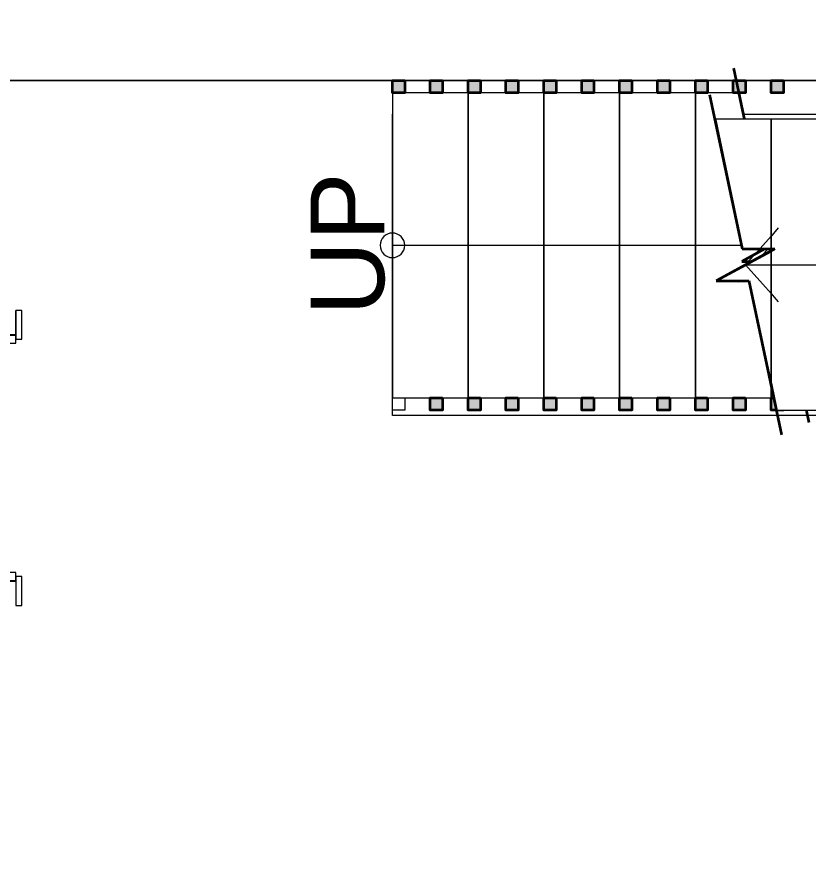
# Model space of a CAD drawing. Header units: inches. Extents: x -1094 to 3113, y -1192 to 2792.
# Drawn here: x 189.1 to 285.7, y 152.1 to 257.1 of the extents above; entities that cross this region are included whole.
import ezdxf

# ---------------------------------------------------------------- set-up
doc = ezdxf.new("R2010")
doc.units = ezdxf.units.IN
doc.header["$MEASUREMENT"] = 0
doc.linetypes.add('Wipeout_Contour', pattern=[39.370079, 0, -39.370079])
for name, color, linetype in [('A - FLOORS.3D', 7, 'Continuous'), ('A - STAIRS.3D', 7, 'Continuous'), ('Cover Fills', 7, 'Continuous'), ('New_A - RAILINGS.3D', 7, 'Continuous'), ('New_A - WALLS - INTERIOR.3D', 7, 'Continuous'), ('New_Cover Fills', 7, 'Continuous'), ('New_Doors', 7, 'Continuous')]:
    doc.layers.add(name, color=color, linetype=linetype)
for name, color, linetype, lineweight in [('A - FLOORS.3D_Pen_No__121', 7, 'Continuous', 18), ('A - STAIRS.3D_Pen_No__1', 7, 'Continuous', 18), ('A - STAIRS.3D_Pen_No__7', 7, 'Continuous', 18), ('New_A - RAILINGS.3D_Pen_No__1', 7, 'Continuous', 35), ('New_A - RAILINGS.3D_Pen_No__3', 7, 'Continuous', 18), ('New_Cut Fills_Pen_No__131', 8, 'Continuous', 9), ('New_Doors_Pen_No__143', 7, 'Continuous', 18), ('New_Doors_Pen_No__144', 7, 'Continuous', 25), ('New_Doors_Pen_No__3', 7, 'Continuous', 18)]:
    doc.layers.add(name, color=color, linetype=linetype, lineweight=lineweight)
doc.styles.add('GENERATED_STYLE_1', font='Arial.ttf')

# ---------------------------------------------------------------- blocks, each defined once
blk = doc.blocks.new('Slab_6', base_point=(0.5, 249.38))
at = {"layer": 'A - FLOORS.3D_Pen_No__121', "color": 7, "linetype": 'Continuous', "lineweight": 18, "flags": 128}
for points in [[(0.5, 249.38), (0.5, 38.5), (4.62, 38.5), (4.62, 0.5), (188.25, 0.5), (188.25, 38.5), (385.5, 38.5), (385.5, 0.5), (572.5, 0.5), (572.5, 194.25), (611.75, 194.25), (611.75, 408.5), (335.87, 408.5), (335.87, 377.37), (331.12, 377.37), (331.12, 249.38)], [(234.88, 208.5), (234.88, 245.25), (338.13, 245.25), (338.13, 208.5)]]:
    blk.add_lwpolyline(points, close=True, dxfattribs=at)
blk = doc.blocks.new('Slab_8', base_point=(0.5, 539.5))
at = {"layer": 'A - FLOORS.3D_Pen_No__121', "color": 7, "linetype": 'Continuous', "lineweight": 18, "flags": 128}
blk.add_lwpolyline([(0.5, 539.5), (0.5, 249.38), (331.12, 249.38), (331.12, 431.62), (335.25, 431.62), (335.25, 539.5)], close=True, dxfattribs=at)
blk = doc.blocks.new('Stair_1')
at = {"layer": 'A - STAIRS.3D_Pen_No__7', "color": 7, "lineweight": 18, "insert": (229.44, 220.68), "char_height": 9, "attachment_point": 4, "rotation": 90, "style": 'GENERATED_STYLE_1'}
blk.add_mtext('\\A1;{\\pql;\\fArial|b0|i0|c0|p0;\\W1.000000;UP}', dxfattribs=at)
at = {"color": 254, "linetype": 'Wipeout_Contour', "lineweight": 0, "ltscale": 1327.228302}
blk.add_wipeout([(244.13, 247.87), (234.88, 247.87), (234.88, 210.62), (244.13, 210.62)], dxfattribs=at).dxf.layer = 'Cover Fills'
at = {"layer": 'A - STAIRS.3D_Pen_No__1', "color": 7, "linetype": 'Continuous', "lineweight": 18}
for p, q in [((234.88, 247.87), (234.88, 210.62)), ((244.13, 247.87), (234.88, 247.87)), ((244.13, 210.62), (244.13, 247.87)), ((234.88, 210.62), (244.13, 210.62))]:
    blk.add_line(p, q, dxfattribs=at)
for start, end in [(90, 270), (270, 90)]:
    blk.add_arc((234.88, 229.25), 1.5, start, end, dxfattribs=at)
at = {"color": 254, "linetype": 'Wipeout_Contour', "lineweight": 0, "ltscale": 1354.21363}
blk.add_wipeout([(253.38, 247.87), (244.13, 247.87), (244.13, 210.62), (253.38, 210.62)], dxfattribs=at).dxf.layer = 'Cover Fills'
at = {"layer": 'A - STAIRS.3D_Pen_No__1', "color": 7, "linetype": 'Continuous', "lineweight": 18}
for p, q in [((244.13, 247.87), (244.13, 210.62)), ((253.38, 247.87), (244.13, 247.87)), ((253.38, 210.62), (253.38, 247.87)), ((234.88, 229.25), (244.13, 229.25)), ((244.13, 210.62), (253.38, 210.62))]:
    blk.add_line(p, q, dxfattribs=at)
at = {"color": 254, "linetype": 'Wipeout_Contour', "lineweight": 0, "ltscale": 1381.661398}
blk.add_wipeout([(262.63, 247.87), (253.38, 247.87), (253.38, 210.62), (262.63, 210.62)], dxfattribs=at).dxf.layer = 'Cover Fills'
at = {"layer": 'A - STAIRS.3D_Pen_No__1', "color": 7, "linetype": 'Continuous', "lineweight": 18}
for p, q in [((253.38, 247.87), (253.38, 210.62)), ((262.63, 247.87), (253.38, 247.87)), ((262.63, 210.62), (262.63, 247.87)), ((253.38, 210.62), (262.63, 210.62))]:
    blk.add_line(p, q, dxfattribs=at)
at = {"color": 254, "linetype": 'Wipeout_Contour', "lineweight": 0, "ltscale": 1409.544611}
blk.add_wipeout([(271.88, 247.87), (262.63, 247.87), (262.63, 210.62), (271.88, 210.62)], dxfattribs=at).dxf.layer = 'Cover Fills'
at = {"layer": 'A - STAIRS.3D_Pen_No__1', "color": 7, "linetype": 'Continuous', "lineweight": 18}
for p, q in [((262.63, 247.87), (262.63, 210.62)), ((271.88, 247.87), (262.63, 247.87)), ((271.88, 210.62), (271.88, 247.87)), ((262.63, 210.62), (271.88, 210.62))]:
    blk.add_line(p, q, dxfattribs=at)
at = {"color": 254, "linetype": 'Wipeout_Contour', "lineweight": 0, "ltscale": 3244.285897}
blk.add_wipeout([(271.88, 247.87), (271.88, 210.62), (281.13, 210.62), (281.13, 227.29), (277.54, 227.29), (281.13, 229.25), (281.13, 231.21), (280.71, 231.21), (277.17, 247.87)], dxfattribs=at).dxf.layer = 'Cover Fills'
at = {"layer": 'A - STAIRS.3D_Pen_No__1', "color": 7, "linetype": 'Continuous', "lineweight": 18}
for p, q in [((271.88, 247.87), (271.88, 210.62)), ((277.17, 247.87), (271.88, 247.87)), ((281.13, 229.25), (281.13, 231.21)), ((281.13, 210.62), (281.13, 227.29)), ((271.88, 210.62), (281.13, 210.62))]:
    blk.add_line(p, q, dxfattribs=at)
at = {"color": 254, "linetype": 'Wipeout_Contour', "lineweight": 0, "ltscale": 1094.203025}
blk.add_wipeout([(281.13, 229.25), (284.71, 231.21), (281.13, 231.21)], dxfattribs=at).dxf.layer = 'Cover Fills'
at = {"color": 254, "linetype": 'Wipeout_Contour', "lineweight": 0, "ltscale": 1429.774578}
blk.add_wipeout([(281.13, 210.62), (285.08, 210.62), (281.54, 227.29), (281.13, 227.29)], dxfattribs=at).dxf.layer = 'Cover Fills'
at = {"layer": 'A - STAIRS.3D_Pen_No__1', "color": 7, "linetype": 'Continuous', "lineweight": 35}
for p, q in [((276.53, 250.87), (280.71, 231.21)), ((284.71, 231.21), (277.54, 227.29)), ((280.71, 231.21), (284.71, 231.21)), ((277.54, 227.29), (281.54, 227.29)), ((281.54, 227.29), (285.72, 207.62))]:
    blk.add_line(p, q, dxfattribs=at)
at = {"layer": 'A - STAIRS.3D_Pen_No__1', "color": 7, "linetype": 'Continuous', "lineweight": 18}
for p, q in [((281.13, 229.25), (277.13, 233.75)), ((281.13, 231.21), (281.13, 229.25)), ((244.13, 229.25), (281.13, 229.25)), ((277.13, 224.75), (281.13, 229.25)), ((281.13, 227.29), (281.13, 210.62)), ((281.13, 210.62), (285.08, 210.62))]:
    blk.add_line(p, q, dxfattribs=at)
blk = doc.blocks.new('Rectangular Door Opening 26[7]')
at = {"layer": 'New_Doors_Pen_No__143', "color": 7, "linetype": 'Continuous', "lineweight": 18}
for p, q in [((184.12, 218.31), (184.12, 221.31)), ((184.12, 218.31), (184.12, 221.31)), ((188.87, 218.31), (188.87, 221.31)), ((188.87, 218.31), (188.87, 221.31)), ((184.12, 188.31), (184.12, 185.31)), ((184.12, 188.31), (184.12, 185.31)), ((188.87, 188.31), (188.87, 185.31)), ((188.87, 188.31), (188.87, 185.31))]:
    blk.add_line(p, q, dxfattribs=at)
at = {"layer": 'New_Doors_Pen_No__144', "color": 7, "linetype": 'Continuous', "lineweight": 25}
for p, q in [((184.12, 218.31), (184.75, 218.31)), ((184.12, 218.31), (184.75, 218.31)), ((184.75, 218.31), (188.25, 218.31)), ((184.75, 218.31), (188.25, 218.31)), ((188.25, 218.31), (188.87, 218.31)), ((188.25, 218.31), (188.87, 218.31)), ((184.12, 188.31), (184.75, 188.31)), ((184.12, 188.31), (184.75, 188.31)), ((184.75, 188.31), (188.25, 188.31)), ((184.75, 188.31), (188.25, 188.31)), ((188.25, 188.31), (188.87, 188.31)), ((188.25, 188.31), (188.87, 188.31))]:
    blk.add_line(p, q, dxfattribs=at)
at = {"layer": 'New_Doors_Pen_No__3', "color": 7, "linetype": 'Continuous', "lineweight": 18}
for p, q in [((184.12, 221.31), (183.38, 221.31)), ((183.38, 221.31), (183.38, 217.81)), ((184.12, 217.81), (184.12, 221.31)), ((189.62, 221.31), (188.87, 221.31)), ((188.87, 221.31), (188.87, 217.81)), ((189.62, 217.81), (189.62, 221.31)), ((183.38, 217.81), (184.12, 217.81)), ((188.87, 218.31), (184.12, 218.31)), ((184.12, 218.31), (184.12, 217.31)), ((188.87, 217.31), (188.87, 218.31)), ((188.87, 217.81), (189.62, 217.81)), ((184.12, 217.31), (188.87, 217.31)), ((188.87, 189.31), (184.12, 189.31)), ((184.12, 189.31), (184.12, 188.31)), ((188.87, 188.31), (188.87, 189.31)), ((183.38, 188.81), (183.38, 185.31)), ((184.12, 188.81), (183.38, 188.81)), ((184.12, 185.31), (184.12, 188.81)), ((184.12, 188.31), (188.87, 188.31)), ((188.87, 188.81), (188.87, 185.31)), ((189.62, 188.81), (188.87, 188.81)), ((189.62, 185.31), (189.62, 188.81)), ((183.38, 185.31), (184.12, 185.31)), ((188.87, 185.31), (189.62, 185.31))]:
    blk.add_line(p, q, dxfattribs=at)
blk = doc.blocks.new('D2 Pocket 26[8]')
at = {"layer": 'New_Doors_Pen_No__143', "color": 7, "linetype": 'Continuous', "lineweight": 18}
for p, q in [((184.125, 140.875), (184.125, 143.125)), ((184.125, 140.875), (184.125, 143.125)), ((188.875, 140.875), (188.875, 143.125)), ((188.875, 140.875), (188.875, 143.125)), ((184.125, 77.875), (184.125, 75.625)), ((184.125, 77.875), (184.125, 75.625)), ((188.875, 77.875), (188.875, 75.625)), ((188.875, 77.875), (188.875, 75.625))]:
    blk.add_line(p, q, dxfattribs=at)
at = {"layer": 'New_Doors_Pen_No__144', "color": 7, "linetype": 'Continuous', "lineweight": 25}
for p, q in [((184.125, 140.875), (184.75, 140.875)), ((184.125, 140.875), (184.75, 140.875)), ((184.75, 140.875), (185.625, 140.875)), ((184.75, 140.875), (185.625, 140.875)), ((187.375, 140.875), (188.25, 140.875)), ((187.375, 140.875), (188.25, 140.875)), ((188.25, 140.875), (188.875, 140.875)), ((188.25, 140.875), (188.875, 140.875)), ((184.125, 77.875), (184.75, 77.875)), ((184.125, 77.875), (184.75, 77.875)), ((184.75, 77.875), (185.625, 77.875)), ((184.75, 77.875), (185.625, 77.875)), ((187.375, 77.875), (188.25, 77.875)), ((187.375, 77.875), (188.25, 77.875)), ((188.25, 77.875), (188.875, 77.875)), ((188.25, 77.875), (188.875, 77.875))]:
    blk.add_line(p, q, dxfattribs=at)
at = {"layer": 'New_Doors_Pen_No__3', "color": 7, "linetype": 'Continuous', "lineweight": 18}
for p, q in [((187.375, 157.375), (185.625, 157.375)), ((185.625, 157.375), (185.625, 127.375)), ((187.375, 127.375), (187.375, 157.375)), ((183.375, 139.625), (183.375, 143.125)), ((183.375, 143.125), (184.125, 143.125)), ((184.125, 143.125), (184.125, 139.625)), ((188.875, 139.625), (188.875, 143.125)), ((188.875, 143.125), (189.625, 143.125)), ((189.625, 143.125), (189.625, 139.625)), ((184.125, 140.625), (184.125, 140.875)), ((184.125, 140.875), (185.625, 140.875)), ((185.625, 140.625), (185.625, 140.875)), ((187.375, 140.625), (187.375, 140.875)), ((187.375, 140.875), (188.875, 140.875)), ((188.875, 140.625), (188.875, 140.875)), ((184.125, 140.625), (184.125, 139.375)), ((185.625, 140.625), (184.125, 140.625)), ((185.625, 139.375), (185.625, 140.625)), ((187.375, 140.625), (187.375, 139.375)), ((188.875, 140.625), (187.375, 140.625)), ((188.875, 139.375), (188.875, 140.625)), ((184.125, 139.625), (183.375, 139.625)), ((184.125, 139.375), (185.625, 139.375)), ((187.375, 139.375), (188.875, 139.375)), ((189.625, 139.625), (188.875, 139.625)), ((185.625, 127.375), (187.375, 127.375)), ((185.625, 91.375), (187.375, 91.375)), ((185.625, 61.375), (185.625, 91.375)), ((187.375, 91.375), (187.375, 61.375)), ((183.375, 75.625), (183.375, 79.125)), ((183.375, 79.125), (184.125, 79.125)), ((185.625, 79.375), (184.125, 79.375)), ((184.125, 79.375), (184.125, 78.125)), ((184.125, 79.125), (184.125, 75.625)), ((185.625, 78.125), (185.625, 79.375)), ((188.875, 79.375), (187.375, 79.375)), ((187.375, 79.375), (187.375, 78.125)), ((188.875, 78.125), (188.875, 79.375)), ((188.875, 75.625), (188.875, 79.125)), ((188.875, 79.125), (189.625, 79.125)), ((189.625, 79.125), (189.625, 75.625)), ((184.125, 78.125), (184.125, 77.875)), ((184.125, 78.125), (185.625, 78.125)), ((184.125, 77.875), (185.625, 77.875)), ((185.625, 78.125), (185.625, 77.875)), ((187.375, 78.125), (187.375, 77.875)), ((187.375, 78.125), (188.875, 78.125)), ((187.375, 77.875), (188.875, 77.875)), ((188.875, 78.125), (188.875, 77.875)), ((184.125, 75.625), (183.375, 75.625)), ((189.625, 75.625), (188.875, 75.625)), ((187.375, 61.375), (185.625, 61.375))]:
    blk.add_line(p, q, dxfattribs=at)
blk = doc.blocks.new('Wall_24', base_point=(188.25, 248.75))
at = {"layer": 'New_Doors', "color": 7, "linetype": 'Continuous', "lineweight": 18}
for name in ['Rectangular Door Opening 26[7]', 'D2 Pocket 26[8]']:
    blk.add_blockref(name, (0, 0), dxfattribs=at)
blk = doc.blocks.new('Column_1', base_point=(254.13, 248.62))
at = {"layer": 'New_Cut Fills_Pen_No__131', "linetype": 'Continuous', "lineweight": 0, "true_color": 0x131313}
blk.add_hatch(color=250, dxfattribs=at).paths.add_polyline_path([(254.88, 249.37), (253.38, 249.37), (253.38, 247.87), (254.88, 247.87)])
at = {"layer": 'New_A - RAILINGS.3D_Pen_No__1', "color": 7, "linetype": 'Continuous', "lineweight": 35, "flags": 128}
blk.add_lwpolyline([(254.88, 249.37), (254.88, 247.87), (253.38, 247.87), (253.38, 249.37)], close=True, dxfattribs=at)
blk = doc.blocks.new('Column_2', base_point=(258.75, 248.62))
at = {"layer": 'New_Cut Fills_Pen_No__131', "linetype": 'Continuous', "lineweight": 0, "true_color": 0x131313}
blk.add_hatch(color=250, dxfattribs=at).paths.add_polyline_path([(259.5, 249.37), (258, 249.37), (258, 247.87), (259.5, 247.87)])
at = {"layer": 'New_A - RAILINGS.3D_Pen_No__1', "color": 7, "linetype": 'Continuous', "lineweight": 35, "flags": 128}
blk.add_lwpolyline([(259.5, 249.37), (259.5, 247.87), (258, 247.87), (258, 249.37)], close=True, dxfattribs=at)
blk = doc.blocks.new('Column_3', base_point=(263.38, 248.62))
at = {"layer": 'New_Cut Fills_Pen_No__131', "linetype": 'Continuous', "lineweight": 0, "true_color": 0x131313}
blk.add_hatch(color=250, dxfattribs=at).paths.add_polyline_path([(264.13, 249.37), (262.63, 249.37), (262.63, 247.87), (264.13, 247.87)])
at = {"layer": 'New_A - RAILINGS.3D_Pen_No__1', "color": 7, "linetype": 'Continuous', "lineweight": 35, "flags": 128}
blk.add_lwpolyline([(264.13, 249.37), (264.13, 247.87), (262.63, 247.87), (262.63, 249.37)], close=True, dxfattribs=at)
blk = doc.blocks.new('Column_4', base_point=(268, 248.62))
at = {"layer": 'New_Cut Fills_Pen_No__131', "linetype": 'Continuous', "lineweight": 0, "true_color": 0x131313}
blk.add_hatch(color=250, dxfattribs=at).paths.add_polyline_path([(268.75, 249.37), (267.25, 249.37), (267.25, 247.87), (268.75, 247.87)])
at = {"layer": 'New_A - RAILINGS.3D_Pen_No__1', "color": 7, "linetype": 'Continuous', "lineweight": 35, "flags": 128}
blk.add_lwpolyline([(268.75, 249.37), (268.75, 247.87), (267.25, 247.87), (267.25, 249.37)], close=True, dxfattribs=at)
blk = doc.blocks.new('Column_5', base_point=(272.63, 248.62))
at = {"layer": 'New_Cut Fills_Pen_No__131', "linetype": 'Continuous', "lineweight": 0, "true_color": 0x131313}
blk.add_hatch(color=250, dxfattribs=at).paths.add_polyline_path([(273.38, 249.37), (271.88, 249.37), (271.88, 247.87), (273.38, 247.87)])
at = {"layer": 'New_A - RAILINGS.3D_Pen_No__1', "color": 7, "linetype": 'Continuous', "lineweight": 35, "flags": 128}
blk.add_lwpolyline([(273.38, 249.37), (273.38, 247.87), (271.88, 247.87), (271.88, 249.37)], close=True, dxfattribs=at)
blk = doc.blocks.new('Column_6', base_point=(277.25, 248.62))
at = {"layer": 'New_Cut Fills_Pen_No__131', "linetype": 'Continuous', "lineweight": 0, "true_color": 0x131313}
blk.add_hatch(color=250, dxfattribs=at).paths.add_polyline_path([(278, 249.37), (276.5, 249.37), (276.5, 247.87), (278, 247.87)])
at = {"layer": 'New_A - RAILINGS.3D_Pen_No__1', "color": 7, "linetype": 'Continuous', "lineweight": 35, "flags": 128}
blk.add_lwpolyline([(278, 249.37), (278, 247.87), (276.5, 247.87), (276.5, 249.37)], close=True, dxfattribs=at)
blk = doc.blocks.new('Column_7', base_point=(281.88, 248.62))
at = {"layer": 'New_Cut Fills_Pen_No__131', "linetype": 'Continuous', "lineweight": 0, "true_color": 0x131313}
blk.add_hatch(color=250, dxfattribs=at).paths.add_polyline_path([(282.63, 249.37), (281.13, 249.37), (281.13, 247.87), (282.63, 247.87)])
at = {"layer": 'New_A - RAILINGS.3D_Pen_No__1', "color": 7, "linetype": 'Continuous', "lineweight": 35, "flags": 128}
blk.add_lwpolyline([(282.63, 249.37), (282.63, 247.87), (281.13, 247.87), (281.13, 249.37)], close=True, dxfattribs=at)
blk = doc.blocks.new('Column_17', base_point=(244.88, 248.62))
at = {"layer": 'New_Cut Fills_Pen_No__131', "linetype": 'Continuous', "lineweight": 0, "true_color": 0x131313}
blk.add_hatch(color=250, dxfattribs=at).paths.add_polyline_path([(245.63, 249.37), (244.13, 249.37), (244.13, 247.87), (245.63, 247.87)])
at = {"layer": 'New_A - RAILINGS.3D_Pen_No__1', "color": 7, "linetype": 'Continuous', "lineweight": 35, "flags": 128}
blk.add_lwpolyline([(245.63, 249.37), (245.63, 247.87), (244.13, 247.87), (244.13, 249.37)], close=True, dxfattribs=at)
blk = doc.blocks.new('Column_18', base_point=(249.5, 248.62))
at = {"layer": 'New_Cut Fills_Pen_No__131', "linetype": 'Continuous', "lineweight": 0, "true_color": 0x131313}
blk.add_hatch(color=250, dxfattribs=at).paths.add_polyline_path([(250.25, 249.37), (248.75, 249.37), (248.75, 247.87), (250.25, 247.87)])
at = {"layer": 'New_A - RAILINGS.3D_Pen_No__1', "color": 7, "linetype": 'Continuous', "lineweight": 35, "flags": 128}
blk.add_lwpolyline([(250.25, 249.37), (250.25, 247.87), (248.75, 247.87), (248.75, 249.37)], close=True, dxfattribs=at)
blk = doc.blocks.new('Column_22', base_point=(249.5, 209.88))
at = {"layer": 'New_Cut Fills_Pen_No__131', "linetype": 'Continuous', "lineweight": 0, "true_color": 0x131313}
blk.add_hatch(color=250, dxfattribs=at).paths.add_polyline_path([(250.25, 210.63), (248.75, 210.63), (248.75, 209.13), (250.25, 209.13)])
at = {"layer": 'New_A - RAILINGS.3D_Pen_No__1', "color": 7, "linetype": 'Continuous', "lineweight": 35, "flags": 128}
blk.add_lwpolyline([(250.25, 210.63), (250.25, 209.13), (248.75, 209.13), (248.75, 210.63)], close=True, dxfattribs=at)
blk = doc.blocks.new('Column_23', base_point=(244.88, 209.88))
at = {"layer": 'New_Cut Fills_Pen_No__131', "linetype": 'Continuous', "lineweight": 0, "true_color": 0x131313}
blk.add_hatch(color=250, dxfattribs=at).paths.add_polyline_path([(245.63, 210.63), (244.13, 210.63), (244.13, 209.13), (245.63, 209.13)])
at = {"layer": 'New_A - RAILINGS.3D_Pen_No__1', "color": 7, "linetype": 'Continuous', "lineweight": 35, "flags": 128}
blk.add_lwpolyline([(245.63, 210.63), (245.63, 209.13), (244.13, 209.13), (244.13, 210.63)], close=True, dxfattribs=at)
blk = doc.blocks.new('Column_24', base_point=(254.13, 209.88))
at = {"layer": 'New_Cut Fills_Pen_No__131', "linetype": 'Continuous', "lineweight": 0, "true_color": 0x131313}
blk.add_hatch(color=250, dxfattribs=at).paths.add_polyline_path([(254.88, 210.63), (253.38, 210.63), (253.38, 209.13), (254.88, 209.13)])
at = {"layer": 'New_A - RAILINGS.3D_Pen_No__1', "color": 7, "linetype": 'Continuous', "lineweight": 35, "flags": 128}
blk.add_lwpolyline([(254.88, 210.63), (254.88, 209.13), (253.38, 209.13), (253.38, 210.63)], close=True, dxfattribs=at)
blk = doc.blocks.new('Column_25', base_point=(258.75, 209.88))
at = {"layer": 'New_Cut Fills_Pen_No__131', "linetype": 'Continuous', "lineweight": 0, "true_color": 0x131313}
blk.add_hatch(color=250, dxfattribs=at).paths.add_polyline_path([(259.5, 210.63), (258, 210.63), (258, 209.13), (259.5, 209.13)])
at = {"layer": 'New_A - RAILINGS.3D_Pen_No__1', "color": 7, "linetype": 'Continuous', "lineweight": 35, "flags": 128}
blk.add_lwpolyline([(259.5, 210.63), (259.5, 209.13), (258, 209.13), (258, 210.63)], close=True, dxfattribs=at)
blk = doc.blocks.new('Column_26', base_point=(263.38, 209.88))
at = {"layer": 'New_Cut Fills_Pen_No__131', "linetype": 'Continuous', "lineweight": 0, "true_color": 0x131313}
blk.add_hatch(color=250, dxfattribs=at).paths.add_polyline_path([(264.13, 210.63), (262.63, 210.63), (262.63, 209.13), (264.13, 209.13)])
at = {"layer": 'New_A - RAILINGS.3D_Pen_No__1', "color": 7, "linetype": 'Continuous', "lineweight": 35, "flags": 128}
blk.add_lwpolyline([(264.13, 210.63), (264.13, 209.13), (262.63, 209.13), (262.63, 210.63)], close=True, dxfattribs=at)
blk = doc.blocks.new('Column_27', base_point=(268, 209.88))
at = {"layer": 'New_Cut Fills_Pen_No__131', "linetype": 'Continuous', "lineweight": 0, "true_color": 0x131313}
blk.add_hatch(color=250, dxfattribs=at).paths.add_polyline_path([(268.75, 210.63), (267.25, 210.63), (267.25, 209.13), (268.75, 209.13)])
at = {"layer": 'New_A - RAILINGS.3D_Pen_No__1', "color": 7, "linetype": 'Continuous', "lineweight": 35, "flags": 128}
blk.add_lwpolyline([(268.75, 210.63), (268.75, 209.13), (267.25, 209.13), (267.25, 210.63)], close=True, dxfattribs=at)
blk = doc.blocks.new('Column_28', base_point=(272.63, 209.88))
at = {"layer": 'New_Cut Fills_Pen_No__131', "linetype": 'Continuous', "lineweight": 0, "true_color": 0x131313}
blk.add_hatch(color=250, dxfattribs=at).paths.add_polyline_path([(273.38, 210.63), (271.88, 210.63), (271.88, 209.13), (273.38, 209.13)])
at = {"layer": 'New_A - RAILINGS.3D_Pen_No__1', "color": 7, "linetype": 'Continuous', "lineweight": 35, "flags": 128}
blk.add_lwpolyline([(273.38, 210.63), (273.38, 209.13), (271.88, 209.13), (271.88, 210.63)], close=True, dxfattribs=at)
blk = doc.blocks.new('Column_29', base_point=(277.25, 209.88))
at = {"layer": 'New_Cut Fills_Pen_No__131', "linetype": 'Continuous', "lineweight": 0, "true_color": 0x131313}
blk.add_hatch(color=250, dxfattribs=at).paths.add_polyline_path([(278, 210.63), (276.5, 210.63), (276.5, 209.13), (278, 209.13)])
at = {"layer": 'New_A - RAILINGS.3D_Pen_No__1', "color": 7, "linetype": 'Continuous', "lineweight": 35, "flags": 128}
blk.add_lwpolyline([(278, 210.63), (278, 209.13), (276.5, 209.13), (276.5, 210.63)], close=True, dxfattribs=at)
blk = doc.blocks.new('Column_30', base_point=(281.88, 209.88))
at = {"layer": 'New_Cut Fills_Pen_No__131', "linetype": 'Continuous', "lineweight": 0, "true_color": 0x131313}
blk.add_hatch(color=250, dxfattribs=at).paths.add_polyline_path([(282.63, 210.63), (281.13, 210.63), (281.13, 209.13), (282.63, 209.13)])
at = {"layer": 'New_A - RAILINGS.3D_Pen_No__1', "color": 7, "linetype": 'Continuous', "lineweight": 35, "flags": 128}
blk.add_lwpolyline([(282.63, 210.63), (282.63, 209.13), (281.13, 209.13), (281.13, 210.63)], close=True, dxfattribs=at)
blk = doc.blocks.new('Column_48', base_point=(240.25, 209.88))
at = {"layer": 'New_Cut Fills_Pen_No__131', "linetype": 'Continuous', "lineweight": 0, "true_color": 0x131313}
blk.add_hatch(color=250, dxfattribs=at).paths.add_polyline_path([(241, 210.63), (239.5, 210.63), (239.5, 209.13), (241, 209.13)])
at = {"layer": 'New_A - RAILINGS.3D_Pen_No__1', "color": 7, "linetype": 'Continuous', "lineweight": 35, "flags": 128}
blk.add_lwpolyline([(241, 210.63), (241, 209.13), (239.5, 209.13), (239.5, 210.63)], close=True, dxfattribs=at)
blk = doc.blocks.new('Column_49', base_point=(235.63, 209.88))
at = {"color": 254, "linetype": 'Wipeout_Contour', "lineweight": 0, "ltscale": 1262.167818}
blk.add_wipeout([(236.38, 210.63), (234.88, 210.63), (234.88, 209.13), (236.38, 209.13)], dxfattribs=at).dxf.layer = 'New_Cover Fills'
at = {"layer": 'New_A - RAILINGS.3D_Pen_No__3', "color": 7, "linetype": 'Continuous', "lineweight": 18, "flags": 128}
blk.add_lwpolyline([(236.38, 210.63), (236.38, 209.13), (234.88, 209.13), (234.88, 210.63)], close=True, dxfattribs=at)
blk = doc.blocks.new('Column_50', base_point=(235.63, 248.62))
at = {"layer": 'New_Cut Fills_Pen_No__131', "linetype": 'Continuous', "lineweight": 0, "true_color": 0x131313}
blk.add_hatch(color=250, dxfattribs=at).paths.add_polyline_path([(236.38, 249.37), (234.88, 249.37), (234.88, 247.87), (236.38, 247.87)])
at = {"layer": 'New_A - RAILINGS.3D_Pen_No__1', "color": 7, "linetype": 'Continuous', "lineweight": 35, "flags": 128}
blk.add_lwpolyline([(236.38, 249.37), (236.38, 247.87), (234.88, 247.87), (234.88, 249.37)], close=True, dxfattribs=at)
blk = doc.blocks.new('Column_51', base_point=(240.25, 248.62))
at = {"layer": 'New_Cut Fills_Pen_No__131', "linetype": 'Continuous', "lineweight": 0, "true_color": 0x131313}
blk.add_hatch(color=250, dxfattribs=at).paths.add_polyline_path([(241, 249.37), (239.5, 249.37), (239.5, 247.87), (241, 247.87)])
at = {"layer": 'New_A - RAILINGS.3D_Pen_No__1', "color": 7, "linetype": 'Continuous', "lineweight": 35, "flags": 128}
blk.add_lwpolyline([(241, 249.37), (241, 247.87), (239.5, 247.87), (239.5, 249.37)], close=True, dxfattribs=at)
blk = doc.blocks.new('Stair_2')
at = {"color": 254, "linetype": 'Wipeout_Contour', "lineweight": 0, "ltscale": 1461.987276}
blk.add_wipeout([(281.13, 244.63), (274.24, 244.63), (277.59, 228.83), (281.13, 228.83)], dxfattribs=at).dxf.layer = 'Cover Fills'
at = {"layer": 'A - STAIRS.3D_Pen_No__1', "color": 7, "linetype": 'Continuous', "lineweight": 18}
blk.add_line((281.13, 244.63), (274.24, 244.63), dxfattribs=at)
at = {"color": 254, "linetype": 'Wipeout_Contour', "lineweight": 0, "ltscale": 1427.159976}
blk.add_wipeout([(274.42, 224.92), (278.42, 224.92), (281.13, 212.22), (281.13, 228.58)], dxfattribs=at).dxf.layer = 'Cover Fills'
at = {"layer": 'A - STAIRS.3D_Pen_No__1', "color": 7, "linetype": 'Continuous', "lineweight": 35}
for p, q in [((273.6, 247.62), (277.59, 228.83)), ((274.42, 224.92), (278.42, 224.92))]:
    blk.add_line(p, q, dxfattribs=at)
at = {"layer": 'A - STAIRS.3D_Pen_No__1', "color": 7, "linetype": 'Continuous', "lineweight": 18}
for p, q in [((281.13, 228.83), (281.13, 244.63)), ((281.13, 212.22), (281.13, 228.58))]:
    blk.add_line(p, q, dxfattribs=at)
at = {"color": 254, "linetype": 'Wipeout_Contour', "lineweight": 0, "ltscale": 2902.249819}
blk.add_wipeout([(281.13, 212.22), (281.78, 209.12), (290.38, 209.12), (290.38, 244.63), (281.13, 244.63), (281.13, 228.83), (281.59, 228.83), (281.13, 228.58)], dxfattribs=at).dxf.layer = 'Cover Fills'
at = {"layer": 'A - STAIRS.3D_Pen_No__1', "color": 7, "linetype": 'Continuous', "lineweight": 18}
for p, q in [((281.13, 244.63), (281.13, 228.83)), ((290.38, 244.63), (281.13, 244.63)), ((290.38, 209.12), (290.38, 244.63)), ((282.01, 231.37), (278.01, 226.87)), ((281.13, 228.58), (281.13, 212.22)), ((278.01, 226.87), (282.01, 222.37)), ((281.78, 209.12), (290.38, 209.12))]:
    blk.add_line(p, q, dxfattribs=at)
at = {"layer": 'A - STAIRS.3D_Pen_No__1', "color": 7, "linetype": 'Continuous', "lineweight": 35}
for p, q in [((281.59, 228.83), (274.42, 224.92)), ((277.59, 228.83), (281.59, 228.83)), ((278.42, 224.92), (282.42, 206.12))]:
    blk.add_line(p, q, dxfattribs=at)
at = {"color": 254, "linetype": 'Wipeout_Contour', "lineweight": 0, "ltscale": 1489.659147}
blk.add_wipeout([(290.38, 244.63), (290.38, 209.12), (299.63, 209.12), (299.63, 244.63)], dxfattribs=at).dxf.layer = 'Cover Fills'
at = {"layer": 'A - STAIRS.3D_Pen_No__1', "color": 7, "linetype": 'Continuous', "lineweight": 18}
for p, q in [((290.38, 244.63), (290.38, 209.12)), ((299.63, 244.63), (290.38, 244.63)), ((299.63, 209.12), (299.63, 244.63)), ((290.38, 209.12), (299.63, 209.12))]:
    blk.add_line(p, q, dxfattribs=at)
at = {"color": 254, "linetype": 'Wipeout_Contour', "lineweight": 0, "ltscale": 1519.158291}
blk.add_wipeout([(299.63, 244.63), (299.63, 209.12), (308.88, 209.12), (308.88, 244.63)], dxfattribs=at).dxf.layer = 'Cover Fills'
at = {"layer": 'A - STAIRS.3D_Pen_No__1', "color": 7, "linetype": 'Continuous', "lineweight": 18}
for p, q in [((299.63, 244.63), (299.63, 209.12)), ((308.88, 244.63), (299.63, 244.63)), ((308.88, 209.12), (308.88, 244.63)), ((299.63, 209.12), (308.88, 209.12))]:
    blk.add_line(p, q, dxfattribs=at)
at = {"color": 254, "linetype": 'Wipeout_Contour', "lineweight": 0, "ltscale": 1548.978506}
blk.add_wipeout([(308.88, 244.63), (308.88, 209.12), (318.13, 209.12), (318.13, 244.63)], dxfattribs=at).dxf.layer = 'Cover Fills'
at = {"layer": 'A - STAIRS.3D_Pen_No__1', "color": 7, "linetype": 'Continuous', "lineweight": 18}
for p, q in [((308.88, 244.63), (308.88, 209.12)), ((318.13, 244.63), (308.88, 244.63)), ((318.13, 209.12), (318.13, 244.63)), ((308.88, 209.12), (318.13, 209.12))]:
    blk.add_line(p, q, dxfattribs=at)
at = {"color": 254, "linetype": 'Wipeout_Contour', "lineweight": 0, "ltscale": 1579.10164}
blk.add_wipeout([(318.13, 244.63), (318.13, 209.12), (327.38, 209.12), (327.38, 244.63)], dxfattribs=at).dxf.layer = 'Cover Fills'
at = {"layer": 'A - STAIRS.3D_Pen_No__1', "color": 7, "linetype": 'Continuous', "lineweight": 18}
for p, q in [((318.13, 244.63), (318.13, 209.12)), ((327.38, 244.63), (318.13, 244.63)), ((327.38, 209.12), (327.38, 244.63)), ((318.13, 209.12), (327.38, 209.12))]:
    blk.add_line(p, q, dxfattribs=at)
at = {"color": 254, "linetype": 'Wipeout_Contour', "lineweight": 0, "ltscale": 1609.510723}
blk.add_wipeout([(327.38, 244.63), (327.38, 209.12), (336.63, 209.12), (336.63, 244.63)], dxfattribs=at).dxf.layer = 'Cover Fills'
at = {"layer": 'A - STAIRS.3D_Pen_No__1', "color": 7, "linetype": 'Continuous', "lineweight": 18}
for p, q in [((327.38, 244.63), (327.38, 209.12)), ((336.63, 244.63), (327.38, 244.63)), ((336.63, 209.12), (336.63, 244.63)), ((278.01, 226.87), (327.38, 226.87)), ((327.38, 226.87), (336.63, 226.87)), ((327.38, 209.12), (336.63, 209.12))]:
    blk.add_line(p, q, dxfattribs=at)
for start, end in [(90, 270), (270, 90)]:
    blk.add_arc((336.63, 226.87), 1.5, start, end, dxfattribs=at)
at = {"layer": 'A - STAIRS.3D_Pen_No__7', "color": 7, "lineweight": 18, "insert": (341.19, 207.34), "char_height": 9, "attachment_point": 4, "rotation": 90, "style": 'GENERATED_STYLE_1'}
blk.add_mtext('\\A1;{\\pql;\\fArial|b0|i0|c0|p0;\\W1.000000;DOWN}', dxfattribs=at)

msp = doc.modelspace()

# ---------------------------------------------------------------- block references
at = {"layer": 'A - FLOORS.3D', "color": 7, "linetype": 'Continuous', "lineweight": 18}
for name, p in [('Slab_8', (0.5, 539.5)), ('Slab_6', (0.5, 249.38))]:
    msp.add_blockref(name, p, dxfattribs=at)

# ---------------------------------------------------------------- next in the draw order: block references
at = {"layer": 'A - STAIRS.3D', "color": 7, "linetype": 'Continuous', "lineweight": 35}
msp.add_blockref('Stair_1', (0, 0), dxfattribs=at)
at = {"layer": 'New_A - WALLS - INTERIOR.3D', "color": 7, "lineweight": 35}
msp.add_blockref('Wall_24', (188.25, 248.75), dxfattribs=at)

# ---------------------------------------------------------------- next in the draw order: block references
at = {"layer": 'New_A - RAILINGS.3D', "color": 7, "lineweight": 35}
for name, p in [('Column_50', (235.63, 248.62)), ('Column_51', (240.25, 248.62)), ('Column_17', (244.88, 248.62)), ('Column_18', (249.5, 248.62)), ('Column_1', (254.13, 248.62)), ('Column_2', (258.75, 248.62)), ('Column_3', (263.38, 248.62)), ('Column_4', (268, 248.62)), ('Column_5', (272.63, 248.62)), ('Column_6', (277.25, 248.62)), ('Column_7', (281.88, 248.62)), ('Column_49', (235.63, 209.88)), ('Column_48', (240.25, 209.88)), ('Column_23', (244.88, 209.88)), ('Column_22', (249.5, 209.88)), ('Column_24', (254.13, 209.88)), ('Column_25', (258.75, 209.88)), ('Column_26', (263.38, 209.88)), ('Column_27', (268, 209.88)), ('Column_28', (272.63, 209.88)), ('Column_29', (277.25, 209.88)), ('Column_30', (281.88, 209.88))]:
    msp.add_blockref(name, p, dxfattribs=at)

# ---------------------------------------------------------------- next in the draw order: block references
at = {"layer": 'A - STAIRS.3D', "color": 7, "linetype": 'Continuous', "lineweight": 35}
msp.add_blockref('Stair_2', (0, 0), dxfattribs=at)

doc.saveas('drawing.dxf')
